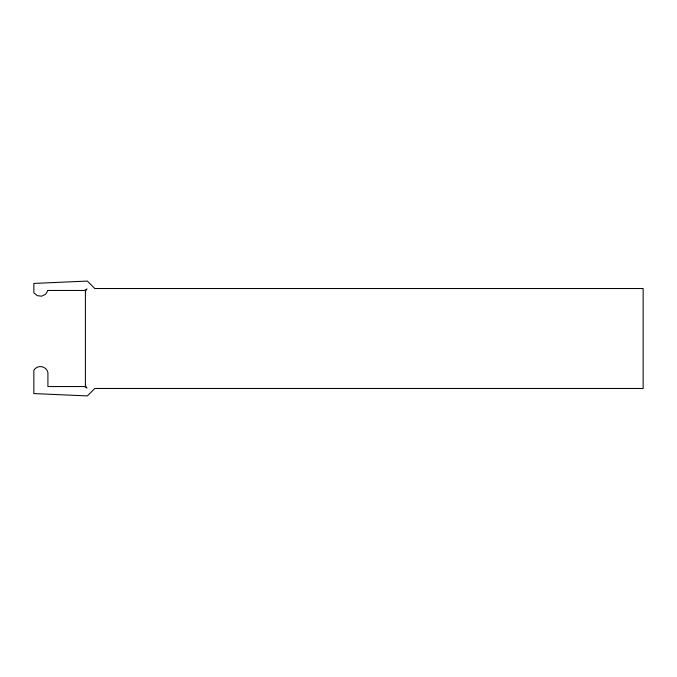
<?xml version="1.0" encoding="UTF-8"?>
<svg xmlns="http://www.w3.org/2000/svg" width="677" height="677" viewBox="0 0 677 677"><rect width="100%" height="100%" fill="white"/><g stroke="black" fill="none" stroke-linecap="round" stroke-linejoin="round"><path stroke-width="1.02" d="M47.915 290.458L45.621 294.25L41.644 296.188L37.243 295.646L33.85 292.803L33.85 283.426L87.35 281.082L94.78 288.52L643.15 288.52L643.15 388.48L94.78 388.48L87.35 395.918L33.85 393.574L33.85 370.133A7.76 7.76 0 0 1 47.915 372.477L47.915 386.542L84.473 386.542L86.961 388.099L85.404 385.602L85.404 291.398L86.961 288.901L84.473 290.458L47.915 290.458"/></g></svg>
